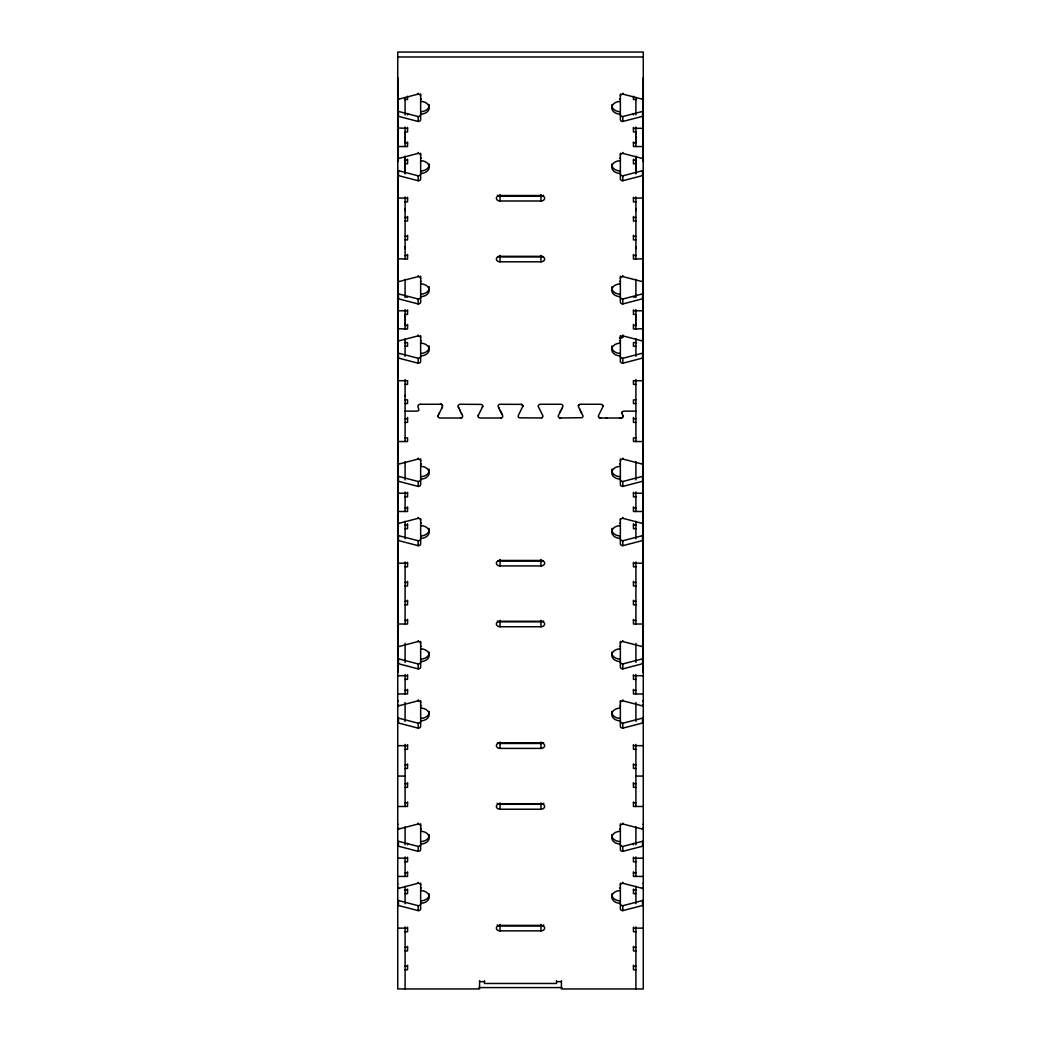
<?xml version="1.0" encoding="UTF-8"?>
<svg xmlns="http://www.w3.org/2000/svg" width="1041" height="1041" viewBox="0 0 1041 1041"><rect width="100%" height="100%" fill="white"/><g stroke="black" fill="none" stroke-linecap="round" stroke-linejoin="round"><path stroke-width="1.5" d="M397.727 306.158L397.727 305.091M397.727 147.302L397.727 146.247M397.727 77.607L398.196 672.018M405.092 323.998L405.092 322.632M405.092 320.576L405.092 319.21M405.092 317.154L405.092 315.787M405.092 248.643L405.092 246.704M405.092 210.62L405.092 208.681M405.092 141.537L405.092 140.171M405.092 138.115L405.092 136.748M405.092 134.692L405.092 133.326M405.092 396.426L405.092 395.437M405.092 173.821L405.092 156.371M635.908 141.537L635.908 140.171M635.908 138.115L635.908 136.748M635.908 134.692L635.908 133.326M635.908 323.998L635.908 322.632M635.908 320.576L635.908 319.21M635.908 317.154L635.908 315.787M635.908 248.643L635.908 246.704M635.908 210.62L635.908 208.681M635.908 173.821L635.908 156.371M643.273 306.158L643.273 305.091M643.273 147.302L643.273 146.247M643.273 142.37L642.648 141.628M643.273 77.607L642.804 672.018M397.727 123.684L397.727 122.617M643.273 123.684L643.273 122.617M598.835 417.272L599.082 417.506A6.506 4.841 0 0 0 599.616 417.988L620.657 418.014A2.55 1.9 0 0 0 622.011 417.701L622.128 417.649A2.668 1.991 0 0 0 622.713 417.194L623.117 416.075A2.55 1.9 0 0 0 623.065 415.58M482.738 406.302A2.694 2.004 0 0 1 482.647 406.602L478.105 415.762A2.459 1.822 0 0 0 480.5 418.014L500.63 418.001A2.459 1.822 0 0 0 502.738 416.608L502.79 415.971A2.459 1.822 0 0 0 502.699 415.658L498.197 406.602A2.459 1.822 0 0 1 498.197 405.548L498.574 404.988A2.459 1.822 0 0 1 499.992 404.298L521.229 404.363A2.485 1.848 0 0 1 521.632 404.494M623.117 416.283L623.117 416.075A2.459 1.822 0 0 0 623.012 415.658L621.984 413.589A2.459 1.822 0 0 1 624.288 411.13L635.908 411.13M405.092 411.13L416.712 411.13A2.459 1.822 0 0 0 418.885 410.167L417.988 406.602A2.368 1.757 0 0 1 420.265 404.337M600.813 418.001A2.446 1.822 0 0 1 598.38 415.971L598.458 415.658M622.453 337.479L622.453 337.479A2.537 1.887 0 0 0 622.713 337.232L623.117 336.113A2.459 1.822 0 0 0 623.052 335.801L623.052 335.801M437.936 416.179A2.264 1.692 0 0 1 437.975 415.853L442.542 406.602A2.459 1.822 0 0 0 440.187 404.259M478.105 415.762L478.431 415.099M598.744 415.099L602.96 406.602A2.459 1.822 0 0 0 600.605 404.259L580.761 404.259A2.459 1.822 0 0 0 578.406 406.602L582.973 415.866A2.459 1.822 0 0 1 581.906 417.701L560.565 418.001A2.459 1.822 0 0 1 559.355 417.701L558.731 417.272A2.459 1.822 0 0 1 558.353 415.658L562.856 406.602A2.459 1.822 0 0 0 560.5 404.259L540.37 404.272A2.459 1.822 0 0 0 538.301 406.602L542.803 415.658A2.459 1.822 0 0 1 542.647 417.012L542.036 417.571A2.459 1.822 0 0 1 541.008 417.962L519.498 417.818A2.459 1.822 0 0 1 519.134 417.649L518.405 417.012A2.459 1.822 0 0 1 518.249 415.645L522.855 406.198A2.655 1.978 0 0 0 522.842 405.873M522.751 406.602L522.855 406.198A2.459 1.822 0 0 0 521.229 404.363M438.886 413.967L439.445 412.835M441.696 408.306L442.256 407.174M560.045 412.262L560.605 411.13M561.45 409.438L562.01 408.306M482.36 407.174L482.647 406.602A2.459 1.822 0 0 0 482.712 405.769L482.347 405.079A2.459 1.822 0 0 0 481.267 404.402L460.304 404.259A2.459 1.822 0 0 0 458.092 406.602L462.594 415.658A2.459 1.822 0 0 1 460.239 418.014L440.395 418.014A2.459 1.822 0 0 1 438.599 417.428L438.144 416.907A2.459 1.822 0 0 1 437.975 415.853M622.778 417.103L622.713 417.194A2.459 1.822 0 0 1 620.657 418.014L619.421 418.014M622.856 337.05L622.713 337.232A2.459 1.822 0 0 1 620.657 338.052L619.421 338.052M579.408 404.559L579.29 404.624A2.329 1.731 0 0 0 578.406 405.548M398.352 99.442L397.727 99.442A2.459 1.822 0 0 0 398.43 99.246L418.196 94.106A2.459 1.822 0 0 1 420.642 95.928M397.727 158.596A2.459 1.822 0 0 0 398.43 158.518L418.196 153.378A2.459 1.822 0 0 1 420.642 155.2M620.358 114.718A2.459 1.822 0 0 0 622.804 116.553L642.57 111.413A2.459 1.822 0 0 1 643.273 111.335M620.358 93.963L620.358 119.65A2.459 1.822 0 0 0 622.804 121.472L642.57 116.332A2.459 1.822 0 0 1 643.273 116.254M620.358 173.99A2.459 1.822 0 0 0 622.804 175.825L642.57 170.685A2.459 1.822 0 0 1 643.273 170.607L643.273 988.95L561.424 988.95L561.424 980.726M620.358 153.235L620.358 178.922A2.459 1.822 0 0 0 622.804 180.744L642.57 175.604A2.459 1.822 0 0 1 643.273 175.539M397.727 281.786A2.459 1.822 0 0 0 398.43 281.708L418.196 276.581A2.459 1.822 0 0 1 420.642 278.402M397.727 341.058A2.459 1.822 0 0 0 398.43 340.993L418.196 335.853A2.459 1.822 0 0 1 420.642 337.674M620.358 297.192A2.459 1.822 0 0 0 622.804 299.014L642.57 293.874A2.459 1.822 0 0 1 643.273 293.796M620.358 276.242L620.358 302.124A2.459 1.822 0 0 0 622.804 303.946L642.57 298.806A2.459 1.822 0 0 1 643.273 298.728M620.358 356.464A2.459 1.822 0 0 0 622.804 358.286L642.57 353.146A2.459 1.822 0 0 1 643.273 353.068M620.358 335.709L620.358 361.396A2.459 1.822 0 0 0 622.804 363.218L642.57 358.078A2.459 1.822 0 0 1 643.273 358M397.727 464.26A2.459 1.822 0 0 0 398.43 464.182L418.196 459.042A2.459 1.822 0 0 1 420.655 460.864M397.727 523.532A2.459 1.822 0 0 0 398.43 523.454L418.196 518.314A2.459 1.822 0 0 1 420.655 520.136M620.358 479.654A2.459 1.822 0 0 0 622.804 481.489L642.57 476.349A2.459 1.822 0 0 1 643.273 476.271M620.358 458.899L620.358 484.585A2.459 1.822 0 0 0 622.804 486.42L642.57 481.28A2.459 1.822 0 0 1 643.273 481.202M620.358 538.939A2.459 1.822 0 0 0 622.804 540.76L642.57 535.621A2.459 1.822 0 0 1 643.273 535.542M620.358 518.912L620.358 543.857A2.459 1.822 0 0 0 622.804 545.692L642.57 540.552A2.459 1.822 0 0 1 643.273 540.474M397.727 646.734A2.459 1.822 0 0 0 398.43 646.656L418.196 641.516A2.459 1.822 0 0 1 420.655 643.338M397.727 706.006A2.459 1.822 0 0 0 398.43 705.928L418.196 700.788A2.459 1.822 0 0 1 420.655 702.61M620.358 662.128A2.459 1.822 0 0 0 622.804 663.95L642.57 658.81A2.459 1.822 0 0 1 643.273 658.745M620.358 641.373L620.358 667.06A2.459 1.822 0 0 0 622.804 668.882L642.57 663.742A2.459 1.822 0 0 1 643.273 663.664M620.358 721.4A2.459 1.822 0 0 0 622.804 723.222L642.57 718.095A2.459 1.822 0 0 1 643.273 718.017M620.358 700.645L620.358 726.332A2.459 1.822 0 0 0 622.804 728.153L642.57 723.014A2.459 1.822 0 0 1 643.273 722.935M397.727 829.196A2.459 1.822 0 0 0 398.43 829.117L418.196 823.978A2.459 1.822 0 0 1 420.655 825.812M397.727 888.467A2.459 1.822 0 0 0 398.43 888.389L418.196 883.249A2.459 1.822 0 0 1 420.655 885.084M620.358 844.602A2.459 1.822 0 0 0 622.804 846.424L642.57 841.284A2.459 1.822 0 0 1 643.273 841.206M620.358 823.847L620.358 849.521A2.459 1.822 0 0 0 622.804 851.356L642.57 846.216A2.459 1.822 0 0 1 643.273 846.138M620.358 903.874A2.459 1.822 0 0 0 622.804 905.696L642.57 900.556A2.459 1.822 0 0 1 643.273 900.478M620.358 883.119L620.358 908.806A2.459 1.822 0 0 0 622.804 910.628L642.57 905.488A2.459 1.822 0 0 1 643.273 905.41M405.092 221.056L407.551 221.056L407.551 216.489M405.092 236.268L407.551 236.268M405.092 403.531L407.551 403.531L407.551 399.835L405.092 399.874M397.727 56.982L643.273 56.982M404.481 99.442L407.551 99.442L407.551 96.24M636.519 99.442L633.448 99.442L633.448 96.24M642.648 99.442L643.273 99.442A2.459 1.822 0 0 1 642.57 99.246L622.804 94.106A2.459 1.822 0 0 0 620.358 95.928M397.727 127.991L407.551 128.303M633.448 128.303L643.273 128.303L643.273 127.549M405.092 131.947L407.551 131.947L407.551 127.379M635.908 131.947L633.448 131.947L633.448 127.379M405.092 142.903L407.551 142.903M633.448 142.903L635.908 142.903M397.727 146.547L407.551 146.547L407.551 141.979M643.273 146.547L633.448 146.547L633.448 141.979M404.481 160.106L407.551 160.106M633.448 160.106L636.519 160.106M405.092 163.762L407.551 163.762L407.551 159.182M635.908 163.762L633.448 163.762L633.448 159.182M500.044 195.513L540.956 195.513A3.683 2.733 0 0 1 544.638 198.245A3.683 2.733 0 0 1 540.956 200.991L500.044 200.991A3.683 2.733 0 0 1 496.362 198.245A3.683 2.733 0 0 1 500.044 195.513L500.044 194.589M497.429 195.253A3.683 2.733 0 0 0 500.044 196.059L540.956 196.059A3.683 2.733 0 0 0 543.571 195.253M407.551 198.245L397.727 197.946M633.448 198.245L643.273 197.946M405.092 201.902L407.551 201.902L407.551 197.283M635.908 201.902L633.448 201.902L633.448 197.283M405.092 217.413L407.551 217.413M633.448 217.413L635.908 217.413M635.908 221.056L633.448 221.056L633.448 216.489M635.752 236.268L633.448 236.268M405.092 239.911L407.551 239.911L407.551 235.344M635.908 239.911L633.448 239.911L633.448 235.344M405.092 255.422L407.551 255.422M633.448 255.422L635.908 255.422M500.044 256.333L540.956 256.333A3.683 2.733 0 0 1 544.638 259.079A3.683 2.733 0 0 1 540.956 261.811L500.044 261.811A3.683 2.733 0 0 1 496.362 259.079A3.683 2.733 0 0 1 500.044 256.333L500.044 255.409M498.027 256.437A3.683 2.733 0 0 0 500.044 256.88L540.956 256.88A3.683 2.733 0 0 0 542.973 256.437M406.328 296.958L407.551 297.192M634.672 296.958L633.448 297.192M397.727 310.778L407.551 310.778M633.448 310.778L643.273 310.778M405.092 314.421L407.551 314.421L407.551 309.854M635.908 314.421L633.448 314.421L633.448 309.854M405.092 325.365L407.551 325.365M633.448 325.365L635.908 325.365M404.481 342.58L407.551 342.58L407.551 346.224L405.092 346.224M636.519 342.58L633.448 342.58L633.448 346.224L635.908 346.224M398.352 380.72L407.551 380.72M633.448 380.72L643.273 380.72M405.092 384.363L407.551 384.363L407.551 380.668M635.908 384.363L633.448 384.363L633.448 380.668M635.908 399.874L633.448 399.874L633.448 403.531L635.908 403.531M420.343 404.259L441.371 404.285M605.771 418.014L607.007 418.014M405.092 418.729L407.551 418.729M633.448 418.729L635.908 418.729M405.092 422.386L407.551 422.386L407.551 417.454M635.908 422.386L633.448 422.386L633.448 417.454M405.092 437.897L407.551 437.897L407.551 441.54L397.727 441.54M635.908 437.897L633.448 437.897L633.448 441.54L643.273 441.54M397.727 493.239L407.551 493.239M633.448 493.239L643.273 493.239M405.092 496.895L407.551 496.895L407.551 492.315M635.908 496.895L633.448 496.895L633.448 492.315M405.092 507.839L407.551 507.839M633.448 507.839L635.908 507.839M397.727 511.495L407.551 511.495L407.551 506.915M643.273 511.495L633.448 511.495L633.448 506.915M404.754 525.041L407.551 525.041M633.448 525.041L636.259 525.041M405.092 528.698L407.551 528.698L407.551 523.766M635.908 528.698L633.448 528.698L633.448 523.766M500.044 560.448L540.956 560.448A3.683 2.733 0 0 1 544.651 563.194A3.683 2.733 0 0 1 540.956 565.927L500.044 565.927A3.683 2.733 0 0 1 496.362 563.194A3.683 2.733 0 0 1 500.044 560.448L500.044 559.524M498.027 560.552A3.683 2.733 0 0 0 500.044 560.995L540.956 560.995A3.683 2.733 0 0 0 542.973 560.552M397.727 563.194L407.551 563.194M633.448 563.194L643.273 563.194M405.092 566.838L407.551 566.838L407.551 562.27M635.908 566.838L633.448 566.838L633.448 562.27M405.092 582.348L407.551 582.348M633.448 582.348L635.908 582.348M405.092 585.992L407.551 585.992L407.551 581.372M635.908 585.992L633.448 585.992L633.448 581.372M405.092 601.204L407.551 601.204M633.448 601.204L635.908 601.204M405.092 604.847L407.551 604.847L407.551 600.28M635.908 604.847L633.448 604.847L633.448 600.28M405.092 620.358L407.551 620.358M633.448 620.358L635.908 620.358M500.044 621.269L540.956 621.269A3.683 2.733 0 0 1 544.651 624.014A3.683 2.733 0 0 1 540.956 626.747L500.044 626.747A3.683 2.733 0 0 1 496.362 624.014A3.683 2.733 0 0 1 500.044 621.269L500.044 620.345M497.429 621.022A3.683 2.733 0 0 0 500.044 621.815L540.956 621.815A3.683 2.733 0 0 0 543.571 621.022M397.727 624.014L407.551 624.014L407.551 619.434M643.273 624.014L633.448 624.014L633.448 619.434M397.727 675.713L407.551 675.713M633.448 675.713L643.273 675.713M405.092 679.357L407.551 679.357L407.551 674.789M635.908 679.357L633.448 679.357L633.448 674.789M405.092 690.313L407.551 690.313M633.448 690.313L635.908 690.313M397.727 693.957L407.551 693.957L407.551 689.389M643.273 693.957L633.448 693.957L633.448 689.389M500.044 742.923L540.956 742.923A3.683 2.733 0 0 1 544.651 745.655A3.683 2.733 0 0 1 540.956 748.401L500.044 748.401A3.683 2.733 0 0 1 496.362 745.655A3.683 2.733 0 0 1 500.044 742.923L500.044 741.999M497.429 742.662A3.683 2.733 0 0 0 500.044 743.469L540.956 743.469A3.683 2.733 0 0 0 543.571 742.662M397.727 745.655L407.551 745.655M633.448 745.655L643.273 745.655M405.092 749.312L407.551 749.312L407.551 744.692M635.908 749.312L633.448 749.312L633.448 744.692M405.092 764.823L407.551 764.823M633.448 764.823L635.908 764.823M405.092 768.466L407.551 768.466L407.551 763.899M635.908 768.466L633.448 768.466L633.448 763.899M397.727 776.065L405.092 776.065M635.908 776.065L643.273 776.065M405.092 783.678L407.551 783.678M633.448 783.678L635.908 783.678M405.092 787.321L407.551 787.321L407.551 782.754M635.908 787.321L633.448 787.321L633.448 782.754M405.092 802.832L407.551 802.832M633.448 802.832L635.908 802.832M500.044 803.743L540.956 803.743A3.683 2.733 0 0 1 544.651 806.476A3.683 2.733 0 0 1 540.956 809.221L500.044 809.221A3.683 2.733 0 0 1 496.362 806.476A3.683 2.733 0 0 1 500.044 803.743L500.044 802.819M497.182 803.275A3.683 2.733 0 0 0 500.044 804.29L540.956 804.29A3.683 2.733 0 0 0 543.818 803.275M397.727 806.476L407.551 806.476L407.551 801.908M643.273 806.476L633.448 806.476L633.448 801.908M397.727 858.174L407.551 858.174M633.448 858.174L643.273 858.174M405.092 861.831L407.551 861.831L407.551 857.211M635.908 861.831L633.448 861.831L633.448 857.211M405.092 872.774L407.551 872.774M633.448 872.774L635.908 872.774M397.727 876.431L407.551 876.431L407.551 871.811M643.273 876.431L633.448 876.431L633.448 871.811M404.481 889.99L407.551 889.99M633.448 889.99L636.519 889.99M405.092 893.633L407.551 893.633L407.551 889.066M635.908 893.633L633.448 893.633L633.448 889.066M500.044 925.384L540.956 925.384A3.683 2.733 0 0 1 544.651 928.13A3.683 2.733 0 0 1 540.956 930.862L500.044 930.862A3.683 2.733 0 0 1 496.362 928.13A3.683 2.733 0 0 1 500.044 925.384L500.044 924.46M497.182 924.928A3.683 2.733 0 0 0 500.044 925.93L540.956 925.93A3.683 2.733 0 0 0 543.818 924.928M397.727 928.13L407.551 928.13M633.448 928.13L643.273 928.13M405.092 931.773L407.551 931.773L407.551 927.206M635.908 931.773L633.448 931.773L633.448 927.206M405.092 947.284L407.551 947.284M633.448 947.284L635.908 947.284M405.092 950.94L407.551 950.94L407.551 946.36M635.908 950.94L633.448 950.94L633.448 946.36M405.092 966.139L407.551 966.139M633.448 966.139L635.908 966.139M405.092 969.796L407.551 969.796L407.551 965.215M635.908 969.796L633.448 969.796L633.448 965.215M479.576 981.65L484.494 981.65M556.519 981.65L561.424 981.65M479.042 987.584L561.958 987.584M560.709 418.014L560.565 418.001A2.485 1.848 0 0 1 560.149 417.962L559.733 417.857M620.358 155.2A2.459 1.822 0 0 1 622.804 153.378L642.57 158.518A2.459 1.822 0 0 0 643.273 158.596M397.727 111.335A2.459 1.822 0 0 1 398.43 111.413L418.196 116.553A2.459 1.822 0 0 0 420.642 114.718M397.727 116.254A2.459 1.822 0 0 1 398.43 116.332L418.196 121.472A2.459 1.822 0 0 0 420.642 119.65L420.642 93.963M479.576 980.726L479.576 988.95L397.727 988.95L397.727 170.607A2.459 1.822 0 0 1 398.43 170.685L418.196 175.825A2.459 1.822 0 0 0 420.642 173.99M397.727 175.539A2.459 1.822 0 0 1 398.43 175.604L418.196 180.744A2.459 1.822 0 0 0 420.642 178.922L420.642 153.235M620.358 278.402A2.459 1.822 0 0 1 622.804 276.581L642.57 281.708A2.459 1.822 0 0 0 643.273 281.786M620.358 337.674A2.459 1.822 0 0 1 622.804 335.853L642.57 340.993A2.459 1.822 0 0 0 643.273 341.058M397.727 293.796A2.459 1.822 0 0 1 398.43 293.874L418.196 299.014A2.459 1.822 0 0 0 420.642 297.192M397.727 298.728A2.459 1.822 0 0 1 398.43 298.806L418.196 303.946A2.459 1.822 0 0 0 420.642 302.124L420.642 276.242M397.727 353.068A2.459 1.822 0 0 1 398.43 353.146L418.196 358.286A2.459 1.822 0 0 0 420.642 356.464M397.727 358A2.459 1.822 0 0 1 398.43 358.078L418.196 363.218A2.459 1.822 0 0 0 420.642 361.396L420.642 335.709M620.358 460.864A2.459 1.822 0 0 1 622.804 459.042L642.57 464.182A2.459 1.822 0 0 0 643.273 464.26M620.358 520.136A2.459 1.822 0 0 1 622.804 518.314L642.57 523.454A2.459 1.822 0 0 0 643.273 523.532M397.727 476.271A2.459 1.822 0 0 1 398.43 476.349L418.196 481.489A2.459 1.822 0 0 0 420.655 479.654M397.727 481.202A2.459 1.822 0 0 1 398.43 481.28L418.196 486.42A2.459 1.822 0 0 0 420.655 484.585L420.655 458.899M397.727 535.542A2.459 1.822 0 0 1 398.43 535.621L418.196 540.76A2.459 1.822 0 0 0 420.655 538.939M397.727 540.474A2.459 1.822 0 0 1 398.43 540.552L418.196 545.692A2.459 1.822 0 0 0 420.655 543.857L420.655 518.912M620.358 643.338A2.459 1.822 0 0 1 622.804 641.516L642.57 646.656A2.459 1.822 0 0 0 643.273 646.734M620.358 702.61A2.459 1.822 0 0 1 622.804 700.788L642.57 705.928A2.459 1.822 0 0 0 643.273 706.006M397.727 658.745A2.459 1.822 0 0 1 398.43 658.81L418.196 663.95A2.459 1.822 0 0 0 420.655 662.128M397.727 663.664A2.459 1.822 0 0 1 398.43 663.742L418.196 668.882A2.459 1.822 0 0 0 420.655 667.06L420.655 641.373M397.727 718.017A2.459 1.822 0 0 1 398.43 718.095L418.196 723.222A2.459 1.822 0 0 0 420.655 721.4M397.727 722.935A2.459 1.822 0 0 1 398.43 723.014L418.196 728.153A2.459 1.822 0 0 0 420.655 726.332L420.655 700.645M620.358 825.812A2.459 1.822 0 0 1 622.804 823.978L642.57 829.117A2.459 1.822 0 0 0 643.273 829.196M620.358 885.084A2.459 1.822 0 0 1 622.804 883.249L642.57 888.389A2.459 1.822 0 0 0 643.273 888.467M397.727 841.206A2.459 1.822 0 0 1 398.43 841.284L418.196 846.424A2.459 1.822 0 0 0 420.655 844.602M397.727 846.138A2.459 1.822 0 0 1 398.43 846.216L418.196 851.356A2.459 1.822 0 0 0 420.655 849.521L420.655 823.847M397.727 900.478A2.459 1.822 0 0 1 398.43 900.556L418.196 905.696A2.459 1.822 0 0 0 420.655 903.874M397.727 905.41A2.459 1.822 0 0 1 398.43 905.488L418.196 910.628A2.459 1.822 0 0 0 420.655 908.806L420.655 883.119M442.165 404.988L441.931 404.754A6.506 4.841 0 0 0 441.384 404.272M580.097 409.998L579.538 408.866M581.503 412.835L580.943 411.702M499.329 408.866L498.756 407.734M501.294 412.835L500.161 410.57M502.139 414.526L501.58 413.394M458.938 408.306L458.378 407.174M460.343 411.13L459.784 409.998M461.749 413.967L461.189 412.835M603.051 405.873L603.064 405.977A2.668 1.978 0 0 1 603.051 406.302M643.273 258.767L633.448 259.079L633.448 254.446M643.273 328.709L633.448 329.021L633.448 324.441M397.727 127.549L397.727 128.303M397.727 258.767L407.551 259.079L407.551 254.446M397.727 328.709L407.551 329.021L407.551 324.441M643.273 161.745L643.273 52.05L397.727 52.05L397.727 161.745M642.57 98.322L642.57 99.246M642.57 111.413L642.57 116.332M642.57 157.594L642.57 158.518M642.57 170.685L642.57 175.604M642.57 280.484L642.57 281.708M642.57 293.874L642.57 298.806M642.57 339.756L642.57 340.993M642.57 353.146L642.57 358.078M642.57 463.258L642.57 464.182M642.57 476.349L642.57 481.28M642.57 522.53L642.57 523.454M642.57 535.621L642.57 540.552M642.57 645.732L642.57 646.656M642.57 658.81L642.57 663.742M642.57 705.004L642.57 705.928M642.57 718.095L642.57 723.014M642.57 828.194L642.57 829.117M642.57 841.284L642.57 846.216M642.57 887.466L642.57 888.389M642.57 900.556L642.57 905.488M635.908 97.477L635.908 114.952M635.908 127.067L635.908 146.547M635.908 156.462L635.908 173.457M635.908 196.97L635.908 259.079M635.908 279.352L635.908 297.44M635.908 309.541L635.908 329.021M635.908 338.845L635.908 356.282M635.908 379.484L635.908 441.54M635.908 461.684L635.908 479.901M635.908 492.016L635.908 511.495M635.908 521.307L635.908 538.757M635.908 561.958L635.908 624.014M635.908 643.351L635.908 662.375M635.908 674.477L635.908 693.957M635.908 702.545L635.908 721.374M635.908 744.38L635.908 806.476M635.908 826.762L635.908 844.85M635.908 856.951L635.908 876.431M635.908 886.242L635.908 903.692M635.908 926.893L635.908 988.95M633.448 113.573L633.448 114.952M633.448 843.444L633.448 844.824M622.804 93.183L622.804 94.106M622.804 116.553L622.804 121.472M622.804 152.454L622.804 153.378M622.804 175.825L622.804 180.744M622.804 275.644L622.804 276.581M622.804 299.014L622.804 303.946M622.804 334.929L622.804 335.853M622.804 358.286L622.804 363.218M622.804 458.118L622.804 459.042M622.804 481.489L622.804 486.42M622.804 517.39L622.804 518.314M622.804 540.76L622.804 545.692M622.804 640.592L622.804 641.516M622.804 663.95L622.804 668.882M622.804 699.864L622.804 700.788M622.804 723.222L622.804 728.153M622.804 823.054L622.804 823.978M622.804 846.424L622.804 851.356M622.804 882.326L622.804 883.249M622.804 905.696L622.804 910.628M556.519 980.726L556.519 983.472L484.494 983.472L484.494 980.726M540.956 194.589L540.956 195.513M540.956 196.059L540.956 200.991M540.956 255.409L540.956 256.333M540.956 256.88L540.956 261.811M540.956 559.524L540.956 560.448M540.956 560.995L540.956 565.927M540.956 620.345L540.956 621.269M540.956 621.815L540.956 626.747M540.956 741.999L540.956 742.923M540.956 743.469L540.956 748.401M540.956 802.819L540.956 803.743M540.956 804.29L540.956 809.221M540.956 924.46L540.956 925.384M540.956 925.93L540.956 930.862M500.044 196.059L500.044 200.991M500.044 256.88L500.044 261.811M500.044 560.995L500.044 565.927M500.044 621.815L500.044 626.747M500.044 743.469L500.044 748.401M500.044 804.29L500.044 809.221M500.044 925.93L500.044 930.862M418.196 93.183L418.196 94.106M418.196 116.553L418.196 121.472M418.196 152.454L418.196 153.378M418.196 175.825L418.196 180.744M418.196 275.644L418.196 276.581M418.196 299.014L418.196 303.946M418.196 334.929L418.196 335.853M418.196 358.286L418.196 363.218M418.196 458.118L418.196 459.042M418.196 481.489L418.196 486.42M418.196 517.39L418.196 518.314M418.196 540.76L418.196 545.692M418.196 640.592L418.196 641.516M418.196 663.95L418.196 668.882M418.196 699.864L418.196 700.788M418.196 723.222L418.196 728.153M418.196 823.054L418.196 823.978M418.196 846.424L418.196 851.356M418.196 882.326L418.196 883.249M418.196 905.696L418.196 910.628M407.551 113.573L407.551 114.952M407.551 843.444L407.551 844.824M405.092 97.477L405.092 114.952M405.092 127.067L405.092 146.547M405.092 156.462L405.092 173.457M405.092 196.97L405.092 259.079M405.092 279.352L405.092 297.44M405.092 309.541L405.092 329.021M405.092 338.845L405.092 356.282M405.092 379.484L405.092 441.54M405.092 461.684L405.092 479.901M405.092 492.016L405.092 511.495M405.092 521.307L405.092 538.757M405.092 561.958L405.092 624.014M405.092 643.351L405.092 662.375M405.092 674.477L405.092 693.957M405.092 702.545L405.092 721.374M405.092 744.38L405.092 806.476M405.092 826.762L405.092 844.85M405.092 856.951L405.092 876.431M405.092 886.242L405.092 903.692M405.092 926.893L405.092 988.95M398.43 98.322L398.43 99.246M398.43 111.413L398.43 116.332M398.43 157.594L398.43 158.518M398.43 170.685L398.43 175.604M398.43 280.484L398.43 281.708M398.43 293.874L398.43 298.806M398.43 339.756L398.43 340.993M398.43 353.146L398.43 358.078M398.43 463.258L398.43 464.182M398.43 476.349L398.43 481.28M398.43 522.53L398.43 523.454M398.43 535.621L398.43 540.552M398.43 645.732L398.43 646.656M398.43 658.81L398.43 663.742M398.43 705.004L398.43 705.928M398.43 718.095L398.43 723.014M398.43 828.194L398.43 829.117M398.43 841.284L398.43 846.216M398.43 887.466L398.43 888.389M398.43 900.556L398.43 905.488M620.358 903.328A8.588 6.389 0 0 1 611.757 896.939A8.588 6.389 0 0 1 620.358 890.549M420.655 890.549A8.588 6.389 0 0 1 429.243 896.939A8.588 6.389 0 0 1 420.655 903.328M398.169 883.51A2.459 1.822 0 0 1 397.727 883.549M420.655 831.278A8.588 6.389 0 0 1 429.243 837.667A8.588 6.389 0 0 1 420.655 844.056M398.169 824.238A2.459 1.822 0 0 1 397.727 824.264M643.273 824.264A2.459 1.822 0 0 1 642.831 824.238M620.358 844.056A8.588 6.389 0 0 1 611.757 837.667A8.588 6.389 0 0 1 620.358 831.278M643.273 883.549A2.459 1.822 0 0 1 642.831 883.51M620.358 900.868A8.588 6.389 0 0 1 611.796 893.907M619.577 888.116A8.588 6.389 0 0 1 620.358 888.09M620.358 841.583A8.588 6.389 0 0 1 611.796 834.635M619.577 828.844A8.588 6.389 0 0 1 620.358 828.818M429.204 893.907A8.588 6.389 0 0 1 420.655 900.868M420.655 888.09A8.588 6.389 0 0 1 421.423 888.116M429.204 834.635A8.588 6.389 0 0 1 420.655 841.583M420.655 828.818A8.588 6.389 0 0 1 421.423 828.844M620.358 720.853A8.588 6.389 0 0 1 611.757 714.477A8.588 6.389 0 0 1 620.358 708.088M420.655 708.088A8.588 6.389 0 0 1 429.243 714.477A8.588 6.389 0 0 1 420.655 720.853M398.169 701.048A2.459 1.822 0 0 1 397.727 701.074M420.655 648.816A8.588 6.389 0 0 1 429.243 655.192A8.588 6.389 0 0 1 420.655 661.582M398.169 641.763A2.459 1.822 0 0 1 397.727 641.803M643.273 641.803A2.459 1.822 0 0 1 642.831 641.763M620.358 661.582A8.588 6.389 0 0 1 611.757 655.192A8.588 6.389 0 0 1 620.358 648.816M643.273 701.074A2.459 1.822 0 0 1 642.831 701.048M620.358 718.394A8.588 6.389 0 0 1 611.796 711.432M619.577 705.642A8.588 6.389 0 0 1 620.358 705.616M620.358 659.122A8.588 6.389 0 0 1 611.796 652.16M619.577 646.37A8.588 6.389 0 0 1 620.358 646.344M429.204 711.432A8.588 6.389 0 0 1 420.655 718.394M420.655 705.616A8.588 6.389 0 0 1 421.423 705.642M429.204 652.16A8.588 6.389 0 0 1 420.655 659.122M420.655 646.344A8.588 6.389 0 0 1 421.423 646.37M620.358 538.392A8.588 6.389 0 0 1 611.757 532.003A8.588 6.389 0 0 1 620.358 525.614M420.655 525.614A8.588 6.389 0 0 1 429.243 532.003A8.588 6.389 0 0 1 420.655 538.392M398.169 518.574A2.459 1.822 0 0 1 397.727 518.6M420.655 466.342A8.588 6.389 0 0 1 429.243 472.731A8.588 6.389 0 0 1 420.655 479.12M398.169 459.302A2.459 1.822 0 0 1 397.727 459.328M643.273 459.328A2.459 1.822 0 0 1 642.831 459.302M620.358 479.12A8.588 6.389 0 0 1 611.757 472.731A8.588 6.389 0 0 1 620.358 466.342M643.273 518.6A2.459 1.822 0 0 1 642.831 518.574M620.358 535.92A8.588 6.389 0 0 1 611.9 528.373M619.577 523.181A8.588 6.389 0 0 1 620.358 523.155M620.358 476.648A8.588 6.389 0 0 1 611.9 469.101M619.577 463.909A8.588 6.389 0 0 1 620.358 463.883M429.1 528.373A8.588 6.389 0 0 1 420.655 535.92M420.655 523.155A8.588 6.389 0 0 1 421.423 523.181M429.1 469.101A8.588 6.389 0 0 1 420.655 476.648M420.655 463.883A8.588 6.389 0 0 1 421.423 463.909M621.841 413.173A2.29 1.705 0 0 1 622.102 412.145M601.958 404.559A2.524 1.887 0 0 1 602.297 404.754M542.036 417.571A2.629 1.952 0 0 1 541.684 417.766M521.983 404.689A2.511 1.861 0 0 1 522.764 405.561M501.046 417.935A2.55 1.9 0 0 1 500.63 418.001M461.592 417.701A2.603 1.939 0 0 1 460.629 417.988M620.358 173.457A8.588 6.389 0 0 1 611.757 167.067A8.588 6.389 0 0 1 620.358 160.678M420.642 160.678A8.588 6.389 0 0 1 429.243 167.067A8.588 6.389 0 0 1 420.642 173.457M398.169 153.639A2.459 1.822 0 0 1 397.727 153.665M420.642 101.406A8.588 6.389 0 0 1 429.243 107.796A8.588 6.389 0 0 1 420.642 114.172M398.169 94.367A2.459 1.822 0 0 1 397.727 94.393M643.273 94.393A2.459 1.822 0 0 1 642.831 94.367M620.358 114.172A8.588 6.389 0 0 1 611.757 107.796A8.588 6.389 0 0 1 620.358 101.406M643.273 153.665A2.459 1.822 0 0 1 642.831 153.639M620.358 170.984A8.588 6.389 0 0 1 611.796 164.023M619.577 158.245A8.588 6.389 0 0 1 620.358 158.219M620.358 111.712A8.588 6.389 0 0 1 611.796 104.751M619.577 98.96A8.588 6.389 0 0 1 620.358 98.934M429.204 164.023A8.588 6.389 0 0 1 420.642 170.984M420.642 158.219A8.588 6.389 0 0 1 421.423 158.245M429.204 104.751A8.588 6.389 0 0 1 420.642 111.712M420.642 98.934A8.588 6.389 0 0 1 421.423 98.96M620.358 355.918A8.588 6.389 0 0 1 611.757 349.529A8.588 6.389 0 0 1 620.358 343.153M420.642 343.153A8.588 6.389 0 0 1 429.243 349.529A8.588 6.389 0 0 1 420.642 355.918M398.169 336.1A2.459 1.822 0 0 1 397.727 336.139M420.642 283.868A8.588 6.389 0 0 1 429.243 290.257A8.588 6.389 0 0 1 420.642 296.646M398.169 276.828A2.459 1.822 0 0 1 397.727 276.867M643.273 276.867A2.459 1.822 0 0 1 642.831 276.828M620.358 296.646A8.588 6.389 0 0 1 611.757 290.257A8.588 6.389 0 0 1 620.358 283.868M643.273 336.139A2.459 1.822 0 0 1 642.831 336.1M620.358 353.459A8.588 6.389 0 0 1 611.9 345.911M619.577 340.706A8.588 6.389 0 0 1 620.358 340.68M620.358 294.187A8.588 6.389 0 0 1 611.9 286.639M619.577 281.434A8.588 6.389 0 0 1 620.358 281.408M429.1 345.911A8.588 6.389 0 0 1 420.642 353.459M420.642 340.68A8.588 6.389 0 0 1 421.423 340.706M429.1 286.639A8.588 6.389 0 0 1 420.642 294.187M420.642 281.408A8.588 6.389 0 0 1 421.423 281.434"/></g></svg>
